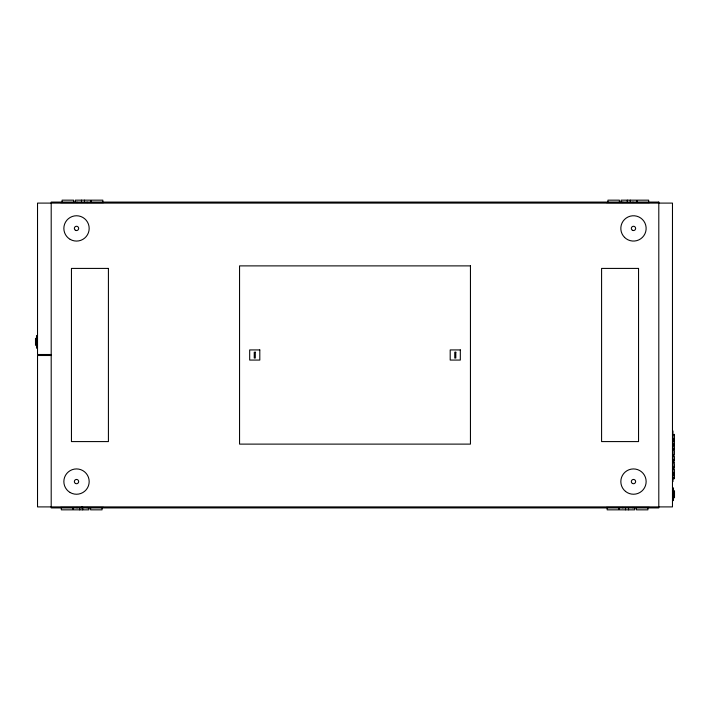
<?xml version="1.0" encoding="UTF-8"?>
<svg xmlns="http://www.w3.org/2000/svg" width="710" height="710" viewBox="0 0 710 710"><rect width="100%" height="100%" fill="white"/><g stroke="black" fill="none" stroke-linecap="round" stroke-linejoin="round"><path stroke-width="1.06" d="M60.563 202.59L103.607 202.59M606.393 202.59L649.437 202.59M37.523 335.502L36.512 335.502L36.512 348.166L37.523 348.166M51.2 354.494L37.523 354.494L37.523 203.095L672.476 203.095L672.476 506.904L37.523 506.904L37.523 355.506L51.2 355.506M672.476 430.952L672.982 430.952L672.982 481.584L672.476 481.584M672.982 439.02L674.42 439.02M672.982 439.091L674.42 439.091L674.42 434.334M672.982 440.076L674.42 440.076L674.42 445.135L672.982 445.135M672.982 441.008L674.42 441.008M672.982 444.203L674.42 444.203M672.982 445.782L674.42 445.782L674.42 449.838L672.982 449.838M672.982 448.906L674.42 448.906M672.982 455.137L674.42 455.137L674.42 450.726M672.982 456.45L674.42 456.45L674.42 460.577L672.982 460.577M672.982 459.69L674.42 459.69M672.982 461.873L674.42 461.873L674.42 462.751L672.982 462.751M672.982 467.207L674.42 467.207M672.982 468.094L674.42 468.094L674.42 463.692M672.982 469.328L674.42 469.328L674.42 478.726L672.982 478.726M672.982 473.082L674.42 473.082M672.982 473.801L674.42 473.801M672.982 474.928L674.42 474.928M672.982 477.794L674.42 477.794M672.476 487.912L673.488 487.912L673.488 500.577L672.476 500.577M60.563 507.41L103.607 507.41M606.393 507.41L649.437 507.41M674.5 490.699L674.5 497.79M648.674 202.084L648.674 200.158L637.207 200.158L637.207 202.084M647.91 507.916L647.91 509.842L636.435 509.842L636.435 507.916M636.506 202.084L636.506 200.158L621.135 200.158L621.135 202.084M634.704 507.916L634.704 509.842L619.324 509.842L619.324 507.916M632.983 202.084L632.983 202.59M632.983 507.41L632.983 507.916M630.32 200.158L630.32 202.084M628.519 507.916L628.519 509.842M627.312 200.158L627.312 202.084M625.51 507.916L625.51 509.842M622.856 202.084L622.856 202.59M622.856 507.41L622.856 507.916M619.395 202.084L619.395 200.158L607.929 200.158L607.929 202.084M618.623 507.916L618.623 509.842L607.156 509.842L607.156 507.916M102.843 202.084L102.843 200.158L91.377 200.158L91.377 202.084M102.071 507.916L102.071 509.842L90.605 509.842L90.605 507.916M90.676 202.084L90.676 200.158L75.296 200.158L75.296 202.084M88.865 507.916L88.865 509.842L73.494 509.842L73.494 507.916M87.144 202.084L87.144 202.59M87.144 507.41L87.144 507.916M84.49 200.158L84.49 202.084M82.688 507.916L82.688 509.842M82.591 506.904L82.591 507.916M81.481 200.158L81.481 202.084M81.579 506.904L81.579 507.916M79.68 507.916L79.68 509.842M77.017 202.084L77.017 202.59M77.017 507.41L77.017 507.916M73.565 202.084L73.565 200.158L62.089 200.158L62.089 202.084M72.793 507.916L72.793 509.842L61.326 509.842L61.326 507.916M35.5 338.288L35.5 345.38M658.8 202.084L51.2 202.084L51.2 507.916L658.8 507.916L658.8 202.084M470.446 265.886L239.554 265.886L239.554 444.114L470.446 444.114L470.446 265.886M108.417 268.416L71.453 268.416L71.453 441.584L108.417 441.584L108.417 268.416M638.547 268.416L601.583 268.416L601.583 441.584L638.547 441.584L638.547 268.416M259.807 349.932L249.68 349.932L249.68 360.068L259.807 360.068L259.807 349.932M460.32 349.932L450.193 349.932L450.193 360.068L460.32 360.068L460.32 349.932M255.307 352.213L254.242 352.213L254.242 358.035L255.307 358.035L255.307 352.213M455.82 352.213L454.755 352.213L454.755 358.035L455.82 358.035L455.82 352.213M674.42 434.6L672.982 434.6L674.42 434.671M70.183 492.545A12.656 12.656 0 0 0 89.176 481.584A12.656 12.656 0 0 0 70.183 470.623A12.656 12.656 0 0 0 70.183 492.545M625.466 491.373A12.656 12.656 0 0 0 645.976 483.634A12.656 12.656 0 0 0 629.016 469.745A12.656 12.656 0 0 0 625.466 491.373M624.534 237.362A12.656 12.656 0 0 0 645.709 231.691A12.656 12.656 0 0 0 630.214 216.186A12.656 12.656 0 0 0 624.534 237.362M70.183 239.377A12.656 12.656 0 0 0 89.176 228.416A12.656 12.656 0 0 0 70.183 217.455A12.656 12.656 0 0 0 70.183 239.377M632.415 230.28A2.148 2.148 0 0 0 635.636 228.416A2.148 2.148 0 0 0 632.415 226.552A2.148 2.148 0 0 0 632.415 230.28M632.415 483.448A2.148 2.148 0 0 0 635.636 481.584A2.148 2.148 0 0 0 632.415 479.72A2.148 2.148 0 0 0 632.415 483.448M75.438 230.28A2.148 2.148 0 0 0 78.668 228.416A2.148 2.148 0 0 0 75.438 226.552A2.148 2.148 0 0 0 75.438 230.28M75.438 483.448A2.148 2.148 0 0 0 78.668 481.584A2.148 2.148 0 0 0 75.438 479.72A2.148 2.148 0 0 0 75.438 483.448"/></g></svg>
